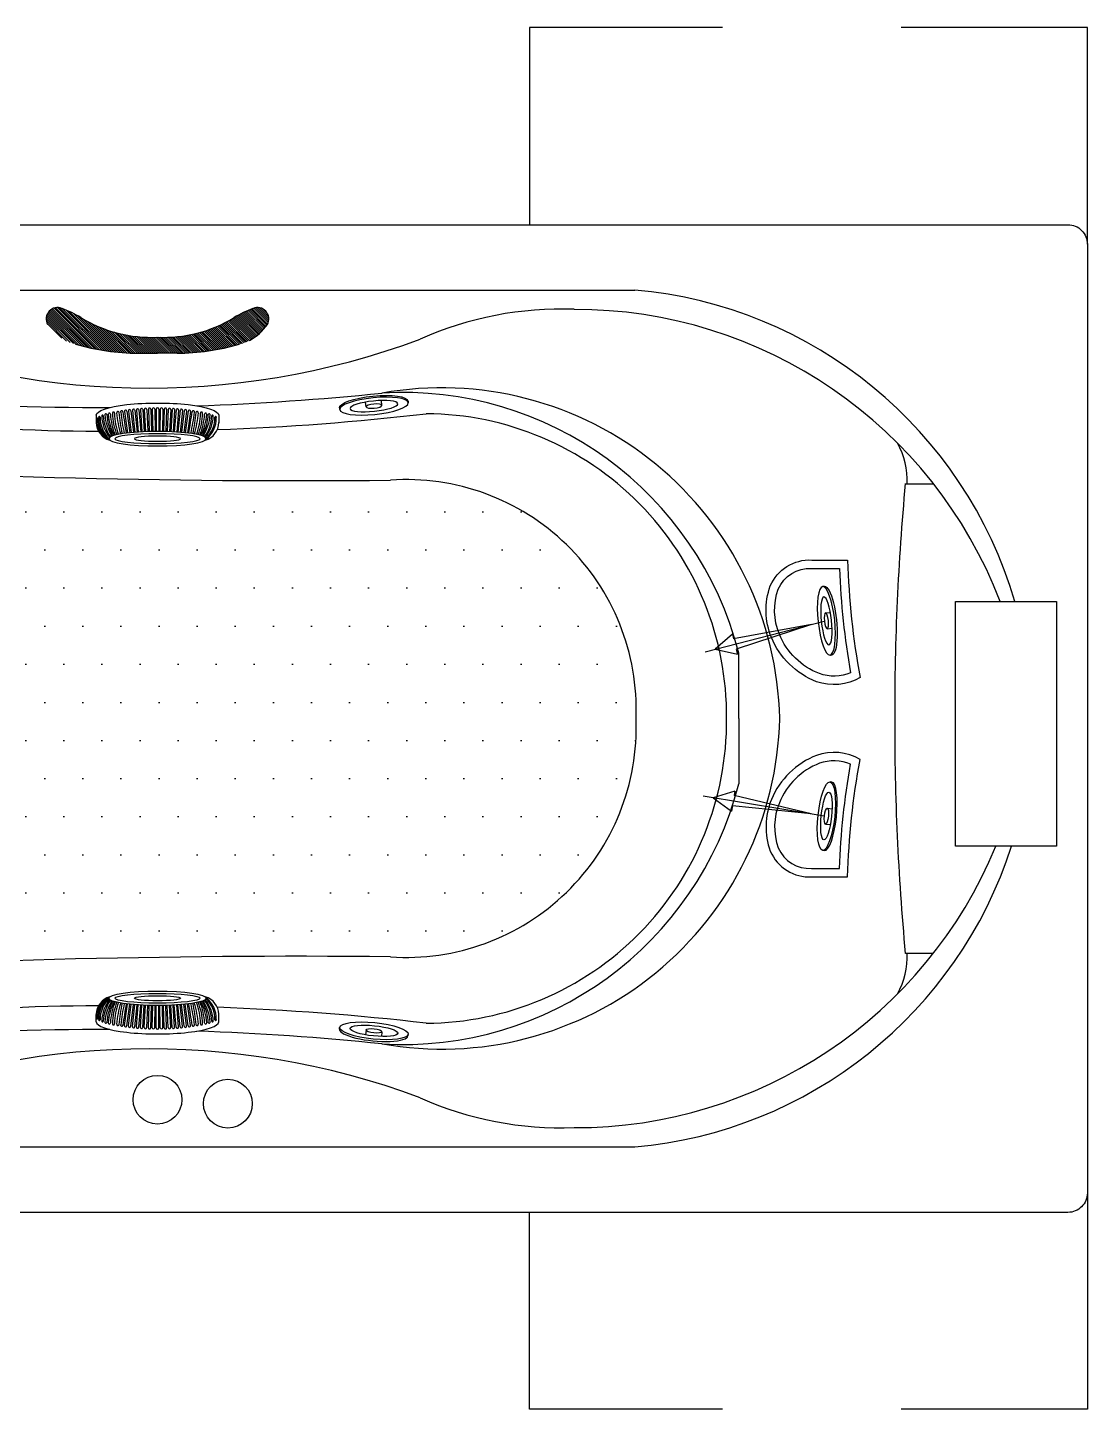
# Model space of a CAD drawing. Header units: millimetres. Extents: x -1245.21 to -1243.69, y 2253.6 to 2254.73.
# Drawn here: x -1244.555 to -1243.686, y 2253.6 to 2254.733 of the extents above; entities that cross this region are included whole.
import ezdxf

# ---------------------------------------------------------------- set-up
doc = ezdxf.new("R2010")
doc.units = ezdxf.units.MM
doc.linetypes.add('CENTER2', pattern=[1.125, 0.75, -0.125, 0.125, -0.125])
doc.layers.add('jacuzzi', color=1, linetype='Continuous')

msp = doc.modelspace()

# ---------------------------------------------------------------- hatches: boundary and pattern name
at = {"layer": 'jacuzzi'}
h = msp.add_hatch(dxfattribs=at)
h.set_pattern_fill('ANSI31', color=256, scale=0.00936, style=0)
h.set_pattern_definition([(315, (-1247.1587381, 2249.2633321), (-0.00082731493, -0.00082731493), [])])
h.paths.add_polyline_path([(-1244.3862, 2254.4952, -0.040015), (-1244.3704, 2254.5028, -0.693838), (-1244.3589, 2254.4896, -0.117767), (-1244.3737, 2254.4764, -0.051981), (-1244.3818, 2254.4733, -0.067757), (-1244.4329, 2254.466), (-1244.449, 2254.466), (-1244.4651, 2254.466, -0.067757), (-1244.5162, 2254.4733, -0.051981), (-1244.5243, 2254.4764, -0.117767), (-1244.5391, 2254.4896, -0.693838), (-1244.5276, 2254.5028, -0.040015), (-1244.5118, 2254.4952, 0.150241), (-1244.449, 2254.4791, 0.150241)])
h = msp.add_hatch(dxfattribs=at)
h.set_pattern_fill('DOTS', color=256, scale=0.5, style=0)
h.set_pattern_definition([(0, (-1250.150874, 2255.148444), (0.015625, 0.03125), [0, -0.03125])])
h.paths.add_polyline_path([(-1244.0566, 2254.1664, 0.445453), (-1244.2579, 2254.3619, -0.018279), (-1244.8087, 2254.3764, 0.282746), (-1244.9917, 2254.2703, 0.069787), (-1245.0125, 2254.2144, -0.701739), (-1244.88, 2254.1664)])
h.paths.add_polyline_path([(-1244.88, 2254.1664, -0.701739), (-1245.0125, 2254.1185, 0.069787), (-1244.9917, 2254.0625, 0.282746), (-1244.8087, 2253.9565, -0.018279), (-1244.2579, 2253.9709, 0.445453), (-1244.0566, 2254.1664)])

# ---------------------------------------------------------------- linework, layer by layer
for p, q in [((-1243.9858, 2254.733), (-1244.1439, 2254.733)), ((-1244.1439, 2254.733), (-1244.1439, 2254.5714)), ((-1243.6865, 2254.733), (-1243.8392, 2254.733)), ((-1243.6865, 2254.5554), (-1243.6865, 2254.733)), ((-1244.8405, 2254.5178), (-1244.0575, 2254.5178)), ((-1244.4651, 2254.466), (-1244.449, 2254.466)), ((-1244.4329, 2254.466), (-1244.449, 2254.466)), ((-1244.265, 2254.4232), (-1244.2654, 2254.4272)), ((-1244.2435, 2254.4268), (-1244.2434, 2254.4254)), ((-1244.4992, 2254.4152), (-1244.4992, 2254.409)), ((-1244.4992, 2254.4152), (-1244.4992, 2254.409)), ((-1244.476, 2254.4182), (-1244.4736, 2254.4006)), ((-1244.4741, 2254.4184), (-1244.4716, 2254.4008)), ((-1244.4728, 2254.4186), (-1244.4707, 2254.4009)), ((-1244.4708, 2254.4188), (-1244.4687, 2254.401)), ((-1244.4695, 2254.419), (-1244.4677, 2254.4011)), ((-1244.4676, 2254.4192), (-1244.4657, 2254.4013)), ((-1244.4663, 2254.4193), (-1244.4648, 2254.4013)), ((-1244.4643, 2254.4195), (-1244.4628, 2254.4015)), ((-1244.463, 2254.4196), (-1244.4618, 2254.4015)), ((-1244.4611, 2254.4197), (-1244.4598, 2254.4016)), ((-1244.4598, 2254.4198), (-1244.4589, 2254.4016)), ((-1244.4578, 2254.4199), (-1244.4569, 2254.4017)), ((-1244.4565, 2254.42), (-1244.4559, 2254.4017)), ((-1244.4545, 2254.42), (-1244.4539, 2254.4018)), ((-1244.4533, 2254.4201), (-1244.4529, 2254.4018)), ((-1244.4513, 2254.4201), (-1244.4509, 2254.4018)), ((-1244.45, 2254.4201), (-1244.45, 2254.4018)), ((-1244.448, 2254.4201), (-1244.448, 2254.4018)), ((-1244.4467, 2254.4201), (-1244.447, 2254.4018)), ((-1244.4447, 2254.4201), (-1244.445, 2254.4018)), ((-1244.4435, 2254.42), (-1244.4441, 2254.4018)), ((-1244.4415, 2254.42), (-1244.4421, 2254.4017)), ((-1244.4402, 2254.4199), (-1244.4411, 2254.4017)), ((-1244.4382, 2254.4198), (-1244.4391, 2254.4016)), ((-1244.4369, 2254.4197), (-1244.4382, 2254.4016)), ((-1244.435, 2254.4196), (-1244.4362, 2254.4015)), ((-1244.4337, 2254.4195), (-1244.4352, 2254.4015)), ((-1244.4317, 2254.4193), (-1244.4332, 2254.4013)), ((-1244.4304, 2254.4192), (-1244.4323, 2254.4013)), ((-1244.4285, 2254.419), (-1244.4303, 2254.4011)), ((-1244.4271, 2254.4188), (-1244.4293, 2254.401)), ((-1244.4252, 2254.4186), (-1244.4273, 2254.4009)), ((-1244.4239, 2254.4184), (-1244.4264, 2254.4008)), ((-1244.422, 2254.4182), (-1244.4244, 2254.4006)), ((-1244.3987, 2254.4152), (-1244.3988, 2254.409)), ((-1244.2998, 2254.4212), (-1244.2997, 2254.4197)), ((-1244.278, 2254.4219), (-1244.2784, 2254.4259)), ((-1243.8357, 2254.359), (-1243.8127, 2254.359)), ((-1243.9021, 2254.2748), (-1243.9035, 2254.2746)), ((-1243.9012, 2254.253), (-1243.8972, 2254.2534)), ((-1243.9775, 2254.2355), (-1243.9916, 2254.2233)), ((-1243.9775, 2254.2355), (-1243.9766, 2254.2318)), ((-1243.9127, 2254.2436), (-1243.9766, 2254.2318)), ((-1243.9127, 2254.2436), (-1243.9745, 2254.2234)), ((-1243.8998, 2254.24), (-1243.8958, 2254.2404)), ((-1243.9916, 2254.2233), (-1243.9735, 2254.2193)), ((-1243.9745, 2254.2234), (-1243.9735, 2254.2193)), ((-1243.9724, 2254.1664), (-1243.9724, 2254.2201)), ((-1243.896, 2254.2185), (-1243.8975, 2254.2184)), ((-1243.9724, 2254.1664), (-1243.9724, 2254.1128)), ((-1243.896, 2254.1143), (-1243.8975, 2254.1145)), ((-1243.9755, 2254.1069), (-1243.9933, 2254.1015)), ((-1243.9933, 2254.1015), (-1243.9783, 2254.0905)), ((-1243.9755, 2254.1069), (-1243.9761, 2254.1032)), ((-1243.9129, 2254.0883), (-1243.9761, 2254.1032)), ((-1243.9776, 2254.0947), (-1243.9783, 2254.0905)), ((-1243.9129, 2254.0883), (-1243.9776, 2254.0947)), ((-1243.8998, 2254.0929), (-1243.8958, 2254.0924)), ((-1243.9012, 2254.0799), (-1243.8972, 2254.0795)), ((-1243.9021, 2254.0581), (-1243.9035, 2254.0583)), ((-1243.8357, 2253.9739), (-1243.8127, 2253.9739)), ((-1244.476, 2253.9147), (-1244.4736, 2253.9323)), ((-1244.4741, 2253.9144), (-1244.4716, 2253.9321)), ((-1244.4728, 2253.9143), (-1244.4707, 2253.932)), ((-1244.4708, 2253.914), (-1244.4687, 2253.9318)), ((-1244.4695, 2253.9139), (-1244.4677, 2253.9317)), ((-1244.4676, 2253.9137), (-1244.4657, 2253.9316)), ((-1244.4663, 2253.9135), (-1244.4648, 2253.9315)), ((-1244.4643, 2253.9134), (-1244.4628, 2253.9314)), ((-1244.463, 2253.9133), (-1244.4618, 2253.9314)), ((-1244.4611, 2253.9131), (-1244.4598, 2253.9313)), ((-1244.4598, 2253.913), (-1244.4589, 2253.9312)), ((-1244.4578, 2253.9129), (-1244.4569, 2253.9312)), ((-1244.4565, 2253.9129), (-1244.4559, 2253.9311)), ((-1244.4545, 2253.9128), (-1244.4539, 2253.9311)), ((-1244.4533, 2253.9128), (-1244.4529, 2253.9311)), ((-1244.4513, 2253.9128), (-1244.4509, 2253.9311)), ((-1244.45, 2253.9127), (-1244.45, 2253.931)), ((-1244.448, 2253.9127), (-1244.448, 2253.931)), ((-1244.4467, 2253.9128), (-1244.447, 2253.9311)), ((-1244.4447, 2253.9128), (-1244.445, 2253.9311)), ((-1244.4435, 2253.9128), (-1244.4441, 2253.9311)), ((-1244.4415, 2253.9129), (-1244.4421, 2253.9311)), ((-1244.4402, 2253.9129), (-1244.4411, 2253.9312)), ((-1244.4382, 2253.913), (-1244.4391, 2253.9312)), ((-1244.4369, 2253.9131), (-1244.4382, 2253.9313)), ((-1244.435, 2253.9133), (-1244.4362, 2253.9314)), ((-1244.4337, 2253.9134), (-1244.4352, 2253.9314)), ((-1244.4317, 2253.9135), (-1244.4332, 2253.9315)), ((-1244.4304, 2253.9137), (-1244.4323, 2253.9316)), ((-1244.4285, 2253.9139), (-1244.4303, 2253.9317)), ((-1244.4271, 2253.914), (-1244.4293, 2253.9318)), ((-1244.4252, 2253.9143), (-1244.4273, 2253.932)), ((-1244.4239, 2253.9144), (-1244.4264, 2253.9321)), ((-1244.422, 2253.9147), (-1244.4244, 2253.9323)), ((-1244.4992, 2253.9177), (-1244.4992, 2253.9238)), ((-1244.4992, 2253.9177), (-1244.4992, 2253.9238)), ((-1244.3987, 2253.9177), (-1244.3988, 2253.9238)), ((-1244.2998, 2253.9117), (-1244.2997, 2253.9131)), ((-1244.278, 2253.9109), (-1244.2784, 2253.907)), ((-1244.265, 2253.9096), (-1244.2654, 2253.9057)), ((-1244.2435, 2253.9061), (-1244.2434, 2253.9075)), ((-1244.8405, 2253.8151), (-1244.0575, 2253.8151)), ((-1243.6865, 2253.7774), (-1243.6865, 2253.5999)), ((-1244.1439, 2253.5999), (-1244.1439, 2253.7614)), ((-1243.9858, 2253.5999), (-1244.1439, 2253.5999)), ((-1243.6865, 2253.5999), (-1243.8392, 2253.5999))]:
    msp.add_line(p, q, dxfattribs=at)
at = {"layer": 'jacuzzi', "linetype": 'CENTER2'}
for p, q in [((-1243.9998, 2254.2212), (-1243.9022, 2254.2463)), ((-1244.0016, 2254.1029), (-1243.9022, 2254.0866))]:
    msp.add_line(p, q, dxfattribs=at)
at = {"layer": 'jacuzzi', "color": 3}
msp.add_lwpolyline([(-1245.1955, 2254.5714), (-1243.7025, 2254.5714, -0.414214), (-1243.6865, 2254.5554), (-1243.6865, 2253.7774, -0.414214), (-1243.7025, 2253.7614), (-1245.1955, 2253.7614, -0.414214), (-1245.2115, 2253.7774), (-1245.2115, 2254.5554, -0.414214)], format="xyb", close=True, dxfattribs=at)
at = {"layer": 'jacuzzi'}
for points in [[(-1243.9455, 2254.2329, -0.187198), (-1243.9465, 2254.2751, -0.314766), (-1243.9124, 2254.2964), (-1243.8831, 2254.2964, 0.039172), (-1243.8728, 2254.2, -0.217992), (-1243.9086, 2254.1966, -0.206122)], [(-1243.939, 2254.2355, -0.186251), (-1243.94, 2254.2726, -0.314531), (-1243.9126, 2254.2894), (-1243.8898, 2254.2894, 0.034343), (-1243.8806, 2254.2039, -0.182518), (-1243.9062, 2254.2032, -0.205677)], [(-1243.9455, 2254.1, 0.187198), (-1243.9465, 2254.0577, 0.314766), (-1243.9124, 2254.0365), (-1243.8831, 2254.0365, -0.039172), (-1243.8728, 2254.1329, 0.217992), (-1243.9086, 2254.1362, 0.206122)], [(-1243.939, 2254.0973, 0.186251), (-1243.94, 2254.0603, 0.314531), (-1243.9126, 2254.0435), (-1243.8898, 2254.0435, -0.034343), (-1243.8806, 2254.1289, 0.182518), (-1243.9062, 2254.1297, 0.205677)]]:
    msp.add_lwpolyline(points, format="xyb", close=True, dxfattribs=at)
msp.add_lwpolyline([(-1243.7946, 2254.2623), (-1243.7119, 2254.2623), (-1243.7119, 2254.0616), (-1243.7946, 2254.0616)], close=True, dxfattribs=at)
for centre in [(-1244.449, 2253.8538), (-1244.3913, 2253.8506)]:
    msp.add_circle(centre, 0.02, dxfattribs=at)
for centre, radius, start, end in [((-1244.089, 2254.1617), 0.3575, 16.347, 84.9475), ((-1244.5309, 2254.4941), 0.00936, 67.6064, 208.6514), ((-1244.5676, 2254.4002), 0.1102, 59.5405, 68.534), ((-1244.4543, 2254.5893), 0.1103, 238.576, 272.7531), ((-1244.4437, 2254.5893), 0.1103, 267.2469, 301.424), ((-1244.3304, 2254.4002), 0.1102, 111.466, 120.4595), ((-1244.3671, 2254.4941), 0.00936, 331.3486, 112.3936), ((-1244.1177, 2254.2176), 0.2846, 87.9181, 114.0199), ((-1244.1064, 2254.1288), 0.3731, 20.9576, 90.1521), ((-1244.4564, 2255.0764), 0.639, 246.9744, 290.4146), ((-1244.3938, 2254.5141), 0.0427, 298.1047, 324.9712), ((-1244.4637, 2254.6574), 0.1914, 254.0978, 269.6029), ((-1244.4343, 2254.6574), 0.1914, 270.3971, 285.9022), ((-1244.4955, 2256.6777), 2.2562, 261.0195, 270.1899), ((-1244.4786, 2256.571), 2.1691, 260.7312, 269.5043), ((-1244.4955, 2256.6777), 2.2562, 272.0027, 275.8662), ((-1244.2159, 2254.1604), 0.2772, 1.2472, 100.1804), ((-1244.2476, 2254.1497), 0.2841, 14.3483, 93.5004), ((-1244.4941, 2254.4146), 0.000615, 7.3196, 201.6796), ((-1244.4914, 2254.4155), 0.000777, 12.6395, 196.8085), ((-1244.4551, 2254.4179), 0.0371, 183.9582, 212.4508), ((-1244.4436, 2254.4195), 0.0472, 184.5916, 206.7672), ((-1244.4885, 2254.4161), 0.000853, 359.6017, 192.8051), ((-1244.4467, 2254.4184), 0.0427, 183.3472, 207.6802), ((-1244.4297, 2254.4201), 0.0581, 183.9078, 201.472), ((-1244.4851, 2254.4169), 0.000886, 349.2614, 199.9013), ((-1244.442, 2254.417), 0.044, 180.556, 203.8627), ((-1244.4369, 2254.417), 0.0474, 180.356, 201.7137), ((-1244.4815, 2254.4173), 0.000957, 7.3715, 193.5655), ((-1244.4082, 2254.4224), 0.0745, 184.1152, 197.7149), ((-1244.3702, 2254.4254), 0.1107, 184.0945, 193.25), ((-1244.4783, 2254.4179), 0.000962, 6.663, 192.0836), ((-1244.3344, 2254.4332), 0.1456, 186.1284, 193.0914), ((-1244.0209, 2254.4786), 0.4605, 187.5716, 189.7792), ((-1244.4751, 2254.4183), 0.000966, 5.9559, 190.6223), ((-1244.4718, 2254.4188), 0.000971, 5.2498, 189.182), ((-1244.4686, 2254.4191), 0.000976, 4.5439, 187.7632), ((-1244.4653, 2254.4194), 0.00098, 3.8377, 186.3661), ((-1244.4621, 2254.4197), 0.000985, 3.1307, 184.991), ((-1244.4588, 2254.4199), 0.00099, 2.4224, 183.6382), ((-1244.4555, 2254.42), 0.000995, 1.7123, 182.3078), ((-1244.4523, 2254.4201), 0.001, 1, 181), ((-1244.449, 2254.4201), 0.001, 0, 180), ((-1244.4457, 2254.4201), 0.001, 359, 179), ((-1244.4425, 2254.42), 0.000995, 357.6922, 178.2877), ((-1244.4392, 2254.4199), 0.00099, 356.3618, 177.5776), ((-1244.4359, 2254.4197), 0.000985, 355.009, 176.8693), ((-1244.4327, 2254.4194), 0.00098, 353.6339, 176.1623), ((-1244.4294, 2254.4191), 0.000976, 352.2368, 175.4561), ((-1244.4262, 2254.4188), 0.000971, 350.818, 174.7502), ((-1244.4229, 2254.4183), 0.000966, 349.3777, 174.0441), ((-1244.8771, 2254.4786), 0.4605, 350.2209, 352.4284), ((-1244.5635, 2254.4332), 0.1456, 346.9092, 353.8716), ((-1244.4197, 2254.4179), 0.000962, 347.9164, 173.337), ((-1244.5278, 2254.4254), 0.1107, 346.7508, 355.9055), ((-1244.4898, 2254.4224), 0.0745, 342.2864, 355.8848), ((-1244.4165, 2254.4173), 0.000957, 346.4345, 172.6285), ((-1244.4611, 2254.417), 0.0474, 338.2886, 359.644), ((-1244.456, 2254.417), 0.044, 336.1401, 359.444), ((-1244.4683, 2254.4201), 0.0581, 338.5305, 356.0922), ((-1244.4129, 2254.4169), 0.000886, 340.0987, 190.7386), ((-1244.4513, 2254.4184), 0.0427, 332.3235, 356.6528), ((-1244.4544, 2254.4195), 0.0472, 333.2367, 355.4084), ((-1244.4429, 2254.4179), 0.0371, 327.5548, 356.0418), ((-1244.4095, 2254.4161), 0.000853, 347.1949, 180.3983), ((-1244.4066, 2254.4155), 0.000777, 343.1915, 167.3605), ((-1244.4039, 2254.4146), 0.000615, 338.3204, 172.6804), ((-1244.4786, 2256.571), 2.1691, 272.0767, 276.6154), ((-1244.2304, 2254.1683), 0.2481, 359.574, 89.6058), ((-1244.4842, 2254.4092), 0.015, 180.5, 254.5091), ((-1244.4825, 2254.4103), 0.0165, 172.5863, 246.878), ((-1244.4985, 2254.4124), 0.000437, 0.7204, 174.8053), ((-1244.48, 2254.4112), 0.0181, 176.0478, 240.5727), ((-1244.4967, 2254.4135), 0.000615, 7.3196, 201.6796), ((-1244.4754, 2254.4126), 0.0218, 178.3544, 232.1686), ((-1244.4718, 2254.4134), 0.0243, 179.7679, 225.6691), ((-1244.4659, 2254.4152), 0.0288, 181.6748, 219.3195), ((-1244.4603, 2254.4164), 0.0332, 183.0204, 214.8925), ((-1244.4376, 2254.4164), 0.0332, 325.1156, 356.9796), ((-1244.4321, 2254.4152), 0.0288, 320.8737, 358.3252), ((-1244.4138, 2254.4092), 0.015, 285.5528, 359.5), ((-1244.4262, 2254.4134), 0.0243, 314.9261, 0.2321), ((-1244.4226, 2254.4126), 0.0218, 307.8918, 1.6456), ((-1244.4013, 2254.4135), 0.000615, 338.3204, 172.6804), ((-1243.9003, 2254.3609), 0.0661, 358.3559, 28.2687), ((-1244.3354, 2261.8997), 7.5382, 266.39987, 270.58869), ((-1244.2452, 2254.1736), 0.1888, 357.8229, 93.8658), ((-1241.8204, 2254.1717), 2.0241, 174.6884, 180.1486), ((-1244.2159, 2254.1725), 0.2772, 259.8196, 358.7528), ((-1244.2452, 2254.1593), 0.1888, 266.1342, 2.1771), ((-1244.2304, 2254.1646), 0.2481, 270.3942, 0.426), ((-1241.8204, 2254.1612), 2.0241, 179.8514, 185.3116), ((-1244.2476, 2254.1832), 0.2841, 266.4996, 345.6517), ((-1244.1064, 2254.204), 0.3731, 269.8479, 337.5678), ((-1244.089, 2254.1712), 0.3575, 275.0525, 342.1568), ((-1243.9003, 2253.972), 0.0661, 331.7313, 1.6441), ((-1244.3354, 2246.4332), 7.5382, 89.41131, 93.60013), ((-1244.4786, 2251.7619), 2.1691, 90.4957, 99.2688), ((-1244.4842, 2253.9237), 0.015, 105.4909, 179.5), ((-1244.4825, 2253.9226), 0.0165, 113.122, 187.4137), ((-1244.48, 2253.9217), 0.0181, 119.4273, 183.9522), ((-1244.4754, 2253.9203), 0.0218, 127.8314, 181.6456), ((-1244.4718, 2253.9194), 0.0243, 134.3309, 180.2321), ((-1244.4659, 2253.9176), 0.0288, 140.6805, 178.3252), ((-1244.4603, 2253.9164), 0.0332, 145.1075, 176.9796), ((-1244.4551, 2253.915), 0.0371, 147.5492, 176.0418), ((-1244.4436, 2253.9134), 0.0472, 153.2328, 175.4084), ((-1244.4467, 2253.9144), 0.0427, 152.3198, 176.6528), ((-1244.4297, 2253.9128), 0.0581, 158.528, 176.0922), ((-1244.442, 2253.9159), 0.044, 156.1373, 179.444), ((-1244.4369, 2253.9159), 0.0474, 158.2863, 179.644), ((-1244.4082, 2253.9104), 0.0745, 162.2851, 175.8848), ((-1244.3702, 2253.9075), 0.1107, 166.75, 175.9055), ((-1244.3344, 2253.8997), 0.1456, 166.9086, 173.8716), ((-1244.0209, 2253.8542), 0.4605, 170.2208, 172.4284), ((-1244.8771, 2253.8542), 0.4605, 7.5716, 9.7791), ((-1244.5635, 2253.8997), 0.1456, 6.1284, 13.0908), ((-1244.5278, 2253.9075), 0.1107, 4.0945, 13.2492), ((-1244.4898, 2253.9104), 0.0745, 4.1152, 17.7136), ((-1244.4611, 2253.9159), 0.0474, 0.356, 21.7114), ((-1244.456, 2253.9159), 0.044, 0.556, 23.8599), ((-1244.4683, 2253.9128), 0.0581, 3.9078, 21.4695), ((-1244.4513, 2253.9144), 0.0427, 3.3472, 27.6765), ((-1244.4544, 2253.9134), 0.0472, 4.5916, 26.7633), ((-1244.4429, 2253.915), 0.0371, 3.9582, 32.4452), ((-1244.4376, 2253.9164), 0.0332, 3.0204, 34.8844), ((-1244.4138, 2253.9237), 0.015, 0.5, 74.4472), ((-1244.4321, 2253.9176), 0.0288, 1.6748, 39.1263), ((-1244.4226, 2253.9203), 0.0218, 358.3544, 52.1082), ((-1244.4262, 2253.9194), 0.0243, 359.7679, 45.0739), ((-1244.4786, 2251.7619), 2.1691, 83.3846, 87.9233), ((-1244.4985, 2253.9205), 0.000437, 185.1947, 359.2796), ((-1244.4967, 2253.9194), 0.000615, 158.3204, 352.6804), ((-1244.4941, 2253.9183), 0.000615, 158.3204, 352.6804), ((-1244.4914, 2253.9173), 0.000777, 163.1915, 347.3605), ((-1244.4885, 2253.9167), 0.000853, 167.1949, 0.3983), ((-1244.4095, 2253.9167), 0.000853, 179.6017, 12.8051), ((-1244.4066, 2253.9173), 0.000777, 192.6395, 16.8085), ((-1244.4039, 2253.9183), 0.000615, 187.3196, 21.6796), ((-1244.4013, 2253.9194), 0.000615, 187.3196, 21.6796), ((-1244.4955, 2251.6552), 2.2562, 89.8101, 98.9805), ((-1244.4851, 2253.916), 0.000886, 160.0987, 10.7386), ((-1244.4815, 2253.9155), 0.000957, 166.4345, 352.6285), ((-1244.4783, 2253.915), 0.000962, 167.9164, 353.337), ((-1244.4751, 2253.9145), 0.000966, 169.3777, 354.0441), ((-1244.4718, 2253.9141), 0.000971, 170.818, 354.7502), ((-1244.4686, 2253.9137), 0.000976, 172.2368, 355.4561), ((-1244.4653, 2253.9134), 0.00098, 173.6339, 356.1623), ((-1244.4621, 2253.9132), 0.000985, 175.009, 356.8693), ((-1244.4588, 2253.913), 0.00099, 176.3618, 357.5776), ((-1244.4555, 2253.9128), 0.000995, 177.6922, 358.2877), ((-1244.4523, 2253.9128), 0.001, 179, 359), ((-1244.449, 2253.9127), 0.001, 180, 0), ((-1244.4457, 2253.9128), 0.001, 181, 1), ((-1244.4425, 2253.9128), 0.000995, 181.7123, 2.3078), ((-1244.4392, 2253.913), 0.00099, 182.4224, 3.6382), ((-1244.4359, 2253.9132), 0.000985, 183.1307, 4.991), ((-1244.4327, 2253.9134), 0.00098, 183.8377, 6.3661), ((-1244.4294, 2253.9137), 0.000976, 184.5439, 7.7632), ((-1244.4262, 2253.9141), 0.000971, 185.2498, 9.182), ((-1244.4229, 2253.9145), 0.000966, 185.9559, 10.6223), ((-1244.4197, 2253.915), 0.000962, 186.663, 12.0836), ((-1244.4165, 2253.9155), 0.000957, 187.3715, 13.5655), ((-1244.4955, 2251.6552), 2.2562, 84.1338, 87.9973), ((-1244.4129, 2253.916), 0.000886, 169.2614, 19.9013), ((-1244.4564, 2253.2565), 0.639, 69.5854, 113.0256), ((-1244.1177, 2254.1153), 0.2846, 245.9801, 272.0819)]:
    msp.add_arc(centre, radius, start, end, dxfattribs=at)
at = {"layer": 'jacuzzi', "extrusion": (0, 0, -1)}
for centre, major_axis, ratio, start_param, end_param in [((-1244.2717, 2254.424), (0.0281, 0.0028), 0.241894, 3.141593, 6.283185), ((-1244.2715, 2254.4226), (0.0281, 0.0028), 0.241894, 3.141593, 9.424778), ((-1244.2715, 2254.4226), (0.0196, 0.002), 0.213721, 3.141593, 9.424778), ((-1244.449, 2254.4152), (-0.0502, 0), 0.198307, -0.002011, 3.145054), ((-1244.2715, 2254.4226), (0.00649, 0.00065), 0.258657, 1.570796326794394, 7.85398163397398), ((-1244.449, 2254.3959), (0.0189, 0), 0.112344, 3.141593, 9.424778), ((-1243.8991, 2254.2466), (-0.003, 0.0281), 0.241894, 0, 3.141593), ((-1243.9005, 2254.2465), (-0.0007, 0.00649), 0.258657, -1.570796, 4.712389)]:
    msp.add_ellipse(centre, major_axis=major_axis, ratio=ratio, start_param=start_param, end_param=end_param, dxfattribs=at)
for centre, major_axis, ratio in [((-1244.449, 2254.3959), (-0.04, 0), 0.1484), ((-1244.449, 2254.3959), (-0.0349, 0), 0.114375), ((-1243.9005, 2254.2465), (-0.003, 0.0281), 0.241894), ((-1243.9005, 2254.2465), (-0.0021, 0.0196), 0.213721)]:
    msp.add_ellipse(centre, major_axis=major_axis, ratio=ratio, dxfattribs=at)
at = {"layer": 'jacuzzi'}
for centre, major_axis, ratio, start_param, end_param in [((-1243.9005, 2254.0864), (0.003, 0.0281), 0.241894, 3.141593, 9.424778), ((-1243.8991, 2254.0862), (0.003, 0.0281), 0.241894, 3.141593, 6.283185), ((-1243.9005, 2254.0864), (0.0021, 0.0196), 0.213721, 3.141593, 9.424778), ((-1243.9005, 2254.0864), (0.0007, 0.00649), 0.258657, 1.570796326794877, 7.853981633974463), ((-1244.449, 2253.9177), (-0.0502, 0), 0.198307, 6.281174, 9.428239), ((-1244.2717, 2253.9089), (-0.0281, 0.0028), 0.241894, 0, 3.141593), ((-1244.2715, 2253.9103), (-0.00649, 0.00065), 0.258657, -1.570796, 4.712389)]:
    msp.add_ellipse(centre, major_axis=major_axis, ratio=ratio, start_param=start_param, end_param=end_param, dxfattribs=at)
for centre, major_axis, ratio in [((-1244.449, 2253.937), (-0.04, 0), 0.1484), ((-1244.449, 2253.937), (-0.0349, 0), 0.114375), ((-1244.449, 2253.937), (-0.0189, 0), 0.112344), ((-1244.2715, 2253.9103), (-0.0281, 0.0028), 0.241894), ((-1244.2715, 2253.9103), (-0.0196, 0.002), 0.213721)]:
    msp.add_ellipse(centre, major_axis=major_axis, ratio=ratio, dxfattribs=at)

doc.saveas('drawing.dxf')
